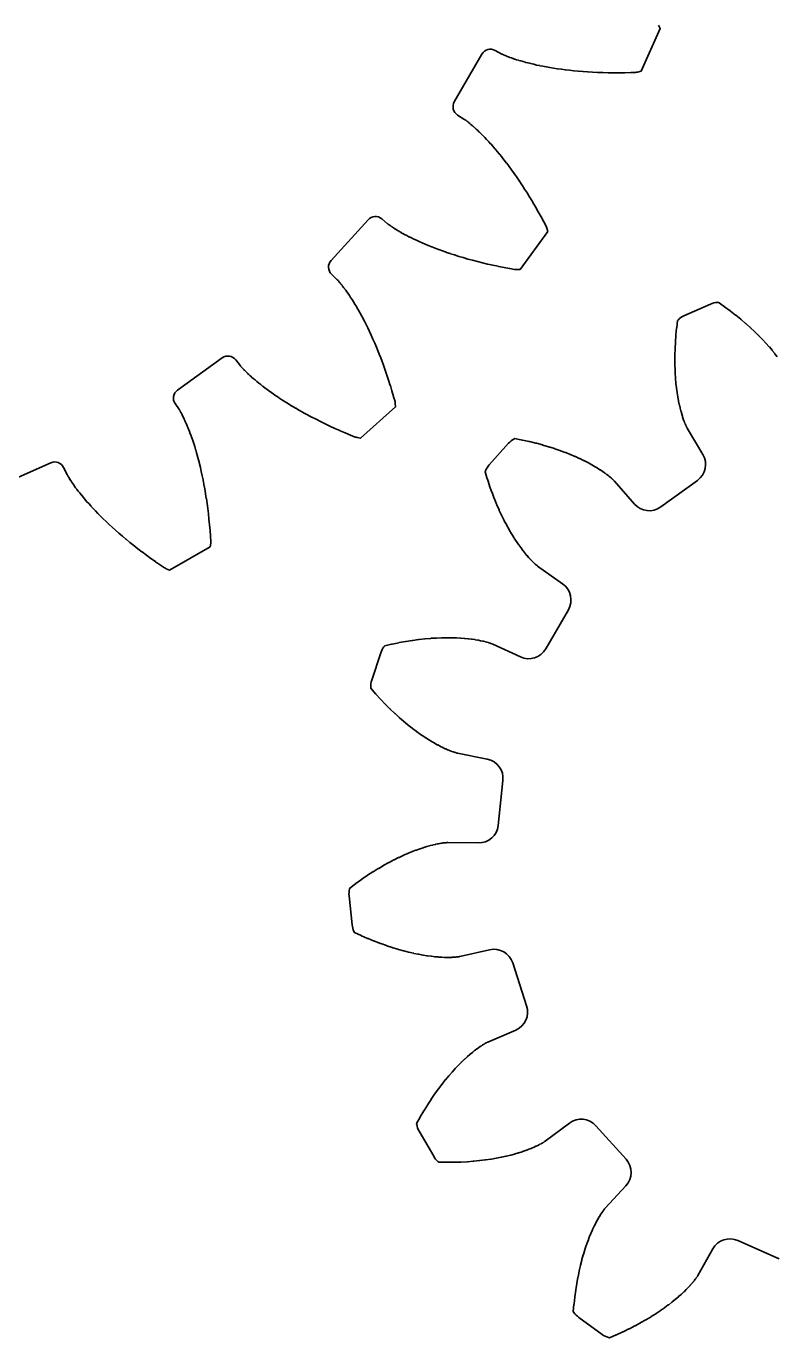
# Model space of a CAD drawing. Header units: millimetres. Extents: x 16327 to 16632, y 30408 to 30707.
# Drawn here: x 16479.3 to 16555.5, y 30417.7 to 30551 of the extents above; entities that cross this region are included whole.
import ezdxf

# ---------------------------------------------------------------- set-up
doc = ezdxf.new("R2010")
doc.units = ezdxf.units.MM
doc.header["$MEASUREMENT"] = 0
doc.layers.add('2D Drafting - General_Pen_No__6', color=5, linetype='Continuous', lineweight=35)

msp = doc.modelspace()

# ---------------------------------------------------------------- linework, layer by layer
at = {"layer": '2D Drafting - General_Pen_No__6', "linetype": 'Continuous', "flags": 128}
for points in [[(16476.66, 30504.37), (16481.78, 30506.63, -0.403081), (16483.08, 30506.15), (16483.43, 30505.45), (16483.44, 30505.43, 0.019917), (16483.48, 30505.35), (16483.49, 30505.34), (16483.51, 30505.3, 0.007077), (16483.52, 30505.27), (16483.55, 30505.22, 0.005728), (16483.56, 30505.2), (16483.61, 30505.13), (16483.66, 30505.04), (16483.72, 30504.94, 0.003767), (16483.73, 30504.93), (16483.79, 30504.83, 0.003974), (16483.8, 30504.82), (16483.88, 30504.7), (16483.97, 30504.57, 0.0026), (16483.97, 30504.56), (16484.07, 30504.43, 0.004106), (16484.08, 30504.42), (16484.18, 30504.27, 0.003272), (16484.18, 30504.26), (16484.3, 30504.1), (16484.42, 30503.94, 0.004023), (16484.43, 30503.93), (16484.56, 30503.76, 0.003342), (16484.57, 30503.75), (16484.71, 30503.56, 0.002565), (16484.72, 30503.56), (16484.87, 30503.37, 0.003008), (16484.88, 30503.36), (16485.05, 30503.15), (16485.22, 30502.94, 0.003846), (16485.23, 30502.93), (16485.42, 30502.71), (16485.63, 30502.48), (16485.84, 30502.25, 0.004441), (16485.85, 30502.23), (16486.07, 30501.99, 0.002664), (16486.07, 30501.99), (16486.31, 30501.73), (16486.56, 30501.48, 0.003737), (16486.57, 30501.47), (16486.83, 30501.21), (16487.1, 30500.94, 0.003035), (16487.11, 30500.93), (16487.39, 30500.66, 0.00322), (16487.4, 30500.65), (16487.7, 30500.37, 0.002635), (16487.7, 30500.36), (16488.01, 30500.08, 0.00361), (16488.02, 30500.07), (16488.35, 30499.78), (16488.69, 30499.48, 0.003555), (16488.7, 30499.47), (16489.05, 30499.17), (16489.41, 30498.86, 0.005105), (16489.43, 30498.85), (16489.81, 30498.54), (16490.2, 30498.23, 0.002839), (16490.21, 30498.22), (16490.62, 30497.9), (16491.04, 30497.58, 0.003435), (16491.05, 30497.57), (16491.49, 30497.25, 0.003106), (16491.5, 30497.24), (16491.94, 30496.91, 0.003132), (16491.95, 30496.91), (16492.42, 30496.58, 0.002995), (16492.43, 30496.57), (16492.91, 30496.24), (16493.33, 30495.96, 0.050844), (16493.51, 30495.86), (16493.84, 30495.72), (16497.98, 30498.09), (16498.03, 30498.46, 0.049143), (16498.03, 30498.65), (16498, 30499.15, 0.003964), (16498, 30499.17), (16497.96, 30499.75), (16497.91, 30500.32, 0.004392), (16497.91, 30500.34), (16497.85, 30500.89, 0.002584), (16497.85, 30500.9), (16497.79, 30501.43, 0.002801), (16497.79, 30501.44), (16497.73, 30501.97, 0.00264), (16497.73, 30501.98), (16497.66, 30502.49, 0.003048), (16497.66, 30502.5), (16497.59, 30503, 0.00297), (16497.58, 30503.01), (16497.51, 30503.48, 0.003621), (16497.51, 30503.5), (16497.42, 30503.97), (16497.34, 30504.43, 0.002631), (16497.34, 30504.44), (16497.26, 30504.88, 0.002786), (16497.25, 30504.89), (16497.17, 30505.31, 0.003819), (16497.16, 30505.32), (16497.07, 30505.74), (16496.98, 30506.14, 0.002975), (16496.98, 30506.15), (16496.89, 30506.53, 0.003542), (16496.88, 30506.55), (16496.79, 30506.92), (16496.69, 30507.28, 0.002683), (16496.69, 30507.29), (16496.59, 30507.64), (16496.5, 30507.96, 0.003486), (16496.49, 30507.97), (16496.4, 30508.28, 0.003389), (16496.4, 30508.3), (16496.3, 30508.59, 0.003203), (16496.3, 30508.6), (16496.2, 30508.89), (16496.11, 30509.16, 0.004654), (16496.1, 30509.18), (16496.01, 30509.44), (16495.92, 30509.68, 0.005088), (16495.92, 30509.7), (16495.83, 30509.92, 0.002683), (16495.82, 30509.93), (16495.74, 30510.16), (16495.65, 30510.36, 0.003023), (16495.65, 30510.37), (16495.57, 30510.56, 0.002661), (16495.56, 30510.57), (16495.48, 30510.75), (16495.41, 30510.91, 0.005479), (16495.41, 30510.93), (16495.34, 30511.08, 0.002654), (16495.33, 30511.08), (16495.26, 30511.23), (16495.2, 30511.35, 0.003224), (16495.2, 30511.36), (16495.14, 30511.47, 0.005331), (16495.13, 30511.49), (16495.08, 30511.59), (16495.04, 30511.67, 0.00429), (16495.03, 30511.69), (16494.99, 30511.76, 0.004033), (16494.98, 30511.77), (16494.94, 30511.83), (16494.91, 30511.89, 0.002825), (16494.91, 30511.9), (16494.89, 30511.93, 0.005905), (16494.88, 30511.95), (16494.87, 30511.97, -0.003644), (16494.86, 30511.98), (16494.85, 30512), (16494.41, 30512.65, -0.403076), (16494.66, 30514.01), (16499.2, 30517.29, -0.40299), (16500.57, 30517.09), (16501.04, 30516.49, 0.009332), (16501.07, 30516.46), (16501.1, 30516.42), (16501.13, 30516.39, 0.004755), (16501.14, 30516.38), (16501.18, 30516.33), (16501.23, 30516.28, 0.004927), (16501.24, 30516.27), (16501.29, 30516.21, 0.004845), (16501.3, 30516.2), (16501.37, 30516.13, 0.003153), (16501.37, 30516.12), (16501.45, 30516.04, 0.002607), (16501.46, 30516.04), (16501.55, 30515.94), (16501.65, 30515.84, 0.003705), (16501.66, 30515.83), (16501.77, 30515.73, 0.003922), (16501.78, 30515.72), (16501.89, 30515.61, 0.003384), (16501.9, 30515.6), (16502.04, 30515.48), (16502.18, 30515.35, 0.003485), (16502.19, 30515.34), (16502.35, 30515.2), (16502.53, 30515.05), (16502.71, 30514.9), (16502.9, 30514.74, 0.006049), (16502.92, 30514.73), (16503.12, 30514.57), (16503.34, 30514.4, 0.003041), (16503.35, 30514.39), (16503.57, 30514.22, 0.00279), (16503.58, 30514.21), (16503.82, 30514.03, 0.004572), (16503.83, 30514.02), (16504.09, 30513.84), (16504.36, 30513.65, 0.003442), (16504.37, 30513.64), (16504.65, 30513.44), (16504.94, 30513.25, 0.004559), (16504.96, 30513.24), (16505.27, 30513.03), (16505.59, 30512.83, 0.003251), (16505.6, 30512.82), (16505.93, 30512.61, 0.00295), (16505.94, 30512.61), (16506.29, 30512.4, 0.003162), (16506.3, 30512.39), (16506.66, 30512.18, 0.003023), (16506.67, 30512.17), (16507.05, 30511.95), (16507.44, 30511.73, 0.002749), (16507.45, 30511.72), (16507.86, 30511.51, 0.003309), (16507.87, 30511.5), (16508.28, 30511.28, 0.003508), (16508.3, 30511.27), (16508.74, 30511.05), (16509.18, 30510.82, 0.003625), (16509.2, 30510.81), (16509.66, 30510.59, 0.003094), (16509.67, 30510.58), (16510.15, 30510.36), (16510.64, 30510.13, 0.003459), (16510.66, 30510.12), (16511.16, 30509.9, 0.002847), (16511.17, 30509.89), (16511.7, 30509.67, 0.002599), (16511.7, 30509.67), (16512.24, 30509.44, 0.003648), (16512.25, 30509.44), (16512.72, 30509.25, 0.048994), (16512.9, 30509.2), (16513.26, 30509.13), (16516.82, 30512.31), (16516.79, 30512.67, 0.048946), (16516.76, 30512.86), (16516.62, 30513.35, 0.004312), (16516.62, 30513.36), (16516.45, 30513.93), (16516.29, 30514.47, 0.003636), (16516.28, 30514.48), (16516.11, 30515.02), (16515.94, 30515.54, 0.002904), (16515.94, 30515.55), (16515.77, 30516.04, 0.003507), (16515.77, 30516.06), (16515.59, 30516.54, 0.003167), (16515.59, 30516.55), (16515.42, 30517.02, 0.002626), (16515.41, 30517.03), (16515.24, 30517.48, 0.002777), (16515.23, 30517.49), (16515.06, 30517.93, 0.002803), (16515.05, 30517.95), (16514.88, 30518.37, 0.002829), (16514.88, 30518.38), (16514.7, 30518.79, 0.00358), (16514.7, 30518.8), (16514.52, 30519.21), (16514.35, 30519.59, 0.003304), (16514.34, 30519.6), (16514.17, 30519.97, 0.0025), (16514.17, 30519.98), (16514, 30520.34, 0.002952), (16513.99, 30520.35), (16513.82, 30520.69, 0.002517), (16513.82, 30520.69), (16513.65, 30521.02, 0.004112), (16513.65, 30521.03), (16513.48, 30521.34, 0.002576), (16513.48, 30521.35), (16513.32, 30521.65, 0.002581), (16513.31, 30521.66), (16513.16, 30521.94, 0.003341), (16513.15, 30521.96), (16512.99, 30522.24), (16512.84, 30522.49, 0.004434), (16512.83, 30522.51), (16512.68, 30522.76), (16512.54, 30522.99, 0.002515), (16512.53, 30523), (16512.4, 30523.21, 0.003987), (16512.39, 30523.23), (16512.25, 30523.44), (16512.12, 30523.63, 0.003129), (16512.12, 30523.64), (16511.99, 30523.82, 0.002622), (16511.99, 30523.83), (16511.87, 30524, 0.006215), (16511.86, 30524.02), (16511.75, 30524.17), (16511.64, 30524.31, 0.004247), (16511.63, 30524.33), (16511.53, 30524.46), (16511.44, 30524.58, 0.004956), (16511.43, 30524.6), (16511.35, 30524.7, 0.004553), (16511.34, 30524.71), (16511.26, 30524.8, 0.00473), (16511.25, 30524.82), (16511.19, 30524.89, -0.006696), (16511.17, 30524.91), (16511.13, 30524.97, 0.011743), (16511.1, 30525), (16511.06, 30525.05, 0.004437), (16511.04, 30525.06), (16511, 30525.11, -0.004748), (16510.99, 30525.12), (16510.96, 30525.16, 0.004416), (16510.94, 30525.17), (16510.91, 30525.21), (16510.89, 30525.24), (16510.87, 30525.25, -0.004088), (16510.86, 30525.26), (16510.31, 30525.8, -0.402716), (16510.26, 30527.19), (16514.02, 30531.34, -0.402868), (16515.41, 30531.43), (16516.01, 30530.93), (16516.02, 30530.92, 0.004071), (16516.04, 30530.91), (16516.06, 30530.89), (16516.09, 30530.86, -0.006943), (16516.11, 30530.85), (16516.15, 30530.82, 0.004672), (16516.17, 30530.81), (16516.22, 30530.77), (16516.28, 30530.72, 0.009843), (16516.32, 30530.7), (16516.39, 30530.65), (16516.48, 30530.59, 0.003505), (16516.49, 30530.58), (16516.6, 30530.51), (16516.72, 30530.44, 0.005603), (16516.73, 30530.42), (16516.87, 30530.34), (16517.02, 30530.25), (16517.17, 30530.16, 0.004251), (16517.18, 30530.15), (16517.34, 30530.06, 0.002853), (16517.35, 30530.05), (16517.53, 30529.95, 0.00286), (16517.54, 30529.95), (16517.74, 30529.84), (16517.96, 30529.73), (16518.17, 30529.61, 0.005668), (16518.19, 30529.6), (16518.43, 30529.49), (16518.67, 30529.37, 0.002904), (16518.68, 30529.36), (16518.95, 30529.24), (16519.22, 30529.11, 0.002919), (16519.23, 30529.11), (16519.51, 30528.98, 0.005034), (16519.53, 30528.97), (16520.14, 30528.71, 0.004632), (16520.16, 30528.71), (16520.48, 30528.58, 0.003117), (16520.5, 30528.57), (16520.84, 30528.44), (16521.19, 30528.3, 0.005356), (16521.21, 30528.3), (16521.59, 30528.16), (16521.97, 30528.03, 0.003153), (16521.98, 30528.02), (16522.38, 30527.89, 0.004147), (16522.39, 30527.88), (16522.81, 30527.75), (16523.24, 30527.61, 0.003258), (16523.25, 30527.61), (16523.69, 30527.48, 0.003194), (16523.7, 30527.48), (16524.17, 30527.34), (16524.64, 30527.21, 0.003214), (16524.65, 30527.21), (16525.13, 30527.09, 0.00272), (16525.15, 30527.08), (16525.64, 30526.96, 0.002622), (16525.65, 30526.96), (16526.17, 30526.83, 0.003563), (16526.18, 30526.83), (16526.72, 30526.71), (16527.26, 30526.6, 0.003844), (16527.27, 30526.59), (16527.84, 30526.48), (16528.41, 30526.37, 0.002854), (16528.42, 30526.37), (16528.91, 30526.28, 0.050846), (16529.11, 30526.27), (16529.48, 30526.28), (16532.29, 30530.13), (16532.19, 30530.48, 0.051704), (16532.11, 30530.67), (16531.88, 30531.11), (16531.6, 30531.63, 0.003097), (16531.6, 30531.64), (16531.32, 30532.13, 0.00309), (16531.32, 30532.14), (16531.04, 30532.63, 0.002518), (16531.04, 30532.64), (16530.76, 30533.1, 0.00283), (16530.76, 30533.11), (16530.49, 30533.56, 0.003336), (16530.48, 30533.58), (16530.21, 30534.01, 0.003455), (16530.21, 30534.02), (16529.93, 30534.45), (16529.67, 30534.86, 0.003909), (16529.66, 30534.87), (16529.4, 30535.27, 0.002532), (16529.4, 30535.27), (16529.14, 30535.66, 0.003313), (16529.13, 30535.67), (16528.87, 30536.03, 0.003094), (16528.87, 30536.04), (16528.61, 30536.4), (16528.36, 30536.74, 0.002704), (16528.35, 30536.75), (16528.11, 30537.07, 0.003787), (16528.1, 30537.08), (16527.86, 30537.4), (16527.62, 30537.7, 0.002667), (16527.61, 30537.71), (16527.38, 30537.99, 0.003038), (16527.38, 30538), (16527.15, 30538.27, 0.00265), (16527.14, 30538.28), (16526.93, 30538.54, 0.003803), (16526.92, 30538.55), (16526.7, 30538.8), (16526.49, 30539.04, 0.002569), (16526.48, 30539.04), (16526.29, 30539.26, 0.005522), (16526.27, 30539.28), (16526.07, 30539.49), (16525.89, 30539.69, 0.003366), (16525.88, 30539.7), (16525.7, 30539.88, 0.003689), (16525.69, 30539.89), (16525.51, 30540.07), (16525.35, 30540.23, 0.00483), (16525.33, 30540.24), (16525.17, 30540.39), (16525.02, 30540.53, 0.003449), (16525.01, 30540.54), (16524.87, 30540.67, 0.004546), (16524.86, 30540.68), (16524.73, 30540.8, 0.003457), (16524.72, 30540.81), (16524.59, 30540.92), (16524.48, 30541.02, 0.003553), (16524.47, 30541.03), (16524.36, 30541.11, 0.002865), (16524.35, 30541.12), (16524.26, 30541.19, 0.003833), (16524.25, 30541.2), (16524.16, 30541.28), (16524.08, 30541.34, 0.004919), (16524.07, 30541.35), (16523.95, 30541.44, 0.009239), (16523.92, 30541.46), (16523.88, 30541.49), (16523.83, 30541.52), (16523.81, 30541.53, 0.00636), (16523.79, 30541.55, 0.006391), (16523.77, 30541.56), (16523.12, 30541.97, -0.402877), (16522.79, 30543.32), (16525.6, 30548.16, -0.402907), (16526.94, 30548.54), (16527.63, 30548.17), (16527.64, 30548.17, 0.004563), (16527.66, 30548.16), (16527.67, 30548.15, 0.00935), (16527.7, 30548.14), (16527.73, 30548.12, -0.003663), (16527.74, 30548.12), (16527.78, 30548.1, 0.009951), (16527.82, 30548.08), (16527.87, 30548.06, -0.002505), (16527.87, 30548.06), (16527.95, 30548.03, 0.003986), (16527.96, 30548.02), (16528.05, 30547.98, 0.00442), (16528.07, 30547.98), (16528.17, 30547.93), (16528.29, 30547.89, 0.004603), (16528.3, 30547.88), (16528.44, 30547.83), (16528.58, 30547.78, 0.003958), (16528.59, 30547.78), (16528.75, 30547.72, 0.002781), (16528.76, 30547.72), (16528.92, 30547.66, 0.004763), (16528.94, 30547.66), (16529.12, 30547.6), (16529.32, 30547.54, 0.003838), (16529.33, 30547.53), (16529.55, 30547.47), (16529.77, 30547.4, 0.004305), (16529.79, 30547.4), (16530.02, 30547.34, 0.00285), (16530.03, 30547.33), (16530.28, 30547.27, 0.003121), (16530.29, 30547.27), (16530.56, 30547.2), (16530.84, 30547.13, 0.00547), (16530.86, 30547.13), (16531.15, 30547.06), (16531.46, 30547, 0.004156), (16531.48, 30546.99), (16531.79, 30546.93, 0.002875), (16531.8, 30546.93), (16532.14, 30546.87, 0.002901), (16532.15, 30546.86), (16532.5, 30546.8), (16532.86, 30546.74, 0.004156), (16532.88, 30546.74), (16533.25, 30546.68, 0.002618), (16533.26, 30546.68), (16533.65, 30546.63, 0.003243), (16533.67, 30546.63), (16534.07, 30546.57, 0.002503), (16534.08, 30546.57), (16534.49, 30546.52, 0.003188), (16534.51, 30546.52), (16534.94, 30546.48, 0.002802), (16534.95, 30546.48), (16535.39, 30546.44, 0.002819), (16535.4, 30546.43), (16535.86, 30546.4, 0.002772), (16535.87, 30546.4), (16536.34, 30546.36, 0.003267), (16536.36, 30546.36), (16536.84, 30546.33, 0.002737), (16536.85, 30546.33), (16537.35, 30546.31, 0.003124), (16537.36, 30546.31), (16537.88, 30546.29, 0.002956), (16537.89, 30546.29), (16538.42, 30546.28, 0.0027), (16538.43, 30546.28), (16538.97, 30546.28, 0.003066), (16538.98, 30546.28), (16539.55, 30546.28), (16540.11, 30546.28, 0.003549), (16540.13, 30546.28), (16540.72, 30546.3), (16541.22, 30546.31, 0.049922), (16541.41, 30546.34), (16541.77, 30546.43), (16543.72, 30550.78), (16543.55, 30551.1, 0.048938)], [(16555.61, 30517.41), (16555.38, 30517.7, 0.006329), (16555.35, 30517.74), (16555.11, 30518.05, 0.005258), (16555.08, 30518.08), (16554.81, 30518.4, 0.00657), (16554.77, 30518.44), (16554.48, 30518.77, 0.00469), (16554.45, 30518.8), (16554.13, 30519.14, 0.006903), (16554.09, 30519.18), (16553.75, 30519.54, 0.005137), (16553.72, 30519.57), (16553.34, 30519.94, 0.006282), (16553.31, 30519.97), (16552.9, 30520.35, 0.005371), (16552.87, 30520.38), (16552.44, 30520.76, 0.006694), (16552.4, 30520.8), (16551.94, 30521.19, 0.005213), (16551.9, 30521.22), (16551.41, 30521.62, 0.005395), (16551.38, 30521.64), (16550.85, 30522.05, 0.006639), (16550.81, 30522.08), (16550.26, 30522.49, 0.005154), (16550.23, 30522.51), (16549.62, 30522.94), (16549.51, 30522.93, 0.088113), (16548.83, 30522.76), (16546.13, 30521.56, 0.088091), (16545.56, 30521.17), (16545.48, 30521.09), (16545.39, 30520.36, 0.005954), (16545.38, 30520.31), (16545.31, 30519.63, 0.00578), (16545.31, 30519.58), (16545.26, 30518.92, 0.00584), (16545.26, 30518.88), (16545.23, 30518.24, 0.005254), (16545.22, 30518.2), (16545.21, 30517.6, 0.006932), (16545.2, 30517.54), (16545.2, 30516.96, 0.005267), (16545.2, 30516.92), (16545.21, 30516.37, 0.005434), (16545.22, 30516.32), (16545.24, 30515.79, 0.005591), (16545.24, 30515.75), (16545.27, 30515.26, 0.007111), (16545.27, 30515.2), (16545.32, 30514.73, 0.005243), (16545.32, 30514.69), (16545.37, 30514.24, 0.00513), (16545.38, 30514.2), (16545.43, 30513.79, 0.00695), (16545.44, 30513.74), (16545.5, 30513.35, 0.005224), (16545.51, 30513.31), (16545.57, 30512.95, 0.00617), (16545.58, 30512.9), (16545.65, 30512.57, 0.005781), (16545.66, 30512.53), (16545.73, 30512.22, 0.003696), (16545.74, 30512.19), (16545.81, 30511.92, 0.008494), (16545.83, 30511.85), (16545.9, 30511.61, 0.004488), (16545.91, 30511.58), (16545.97, 30511.36, 0.007859), (16545.99, 30511.3), (16546.06, 30511.1, 0.002614), (16546.06, 30511.08), (16546.12, 30510.91, 0.008033), (16546.15, 30510.85), (16546.2, 30510.72, 0.006301), (16546.21, 30510.68), (16546.26, 30510.56, 0.003447), (16546.28, 30510.53), (16546.31, 30510.44, 0.006873), (16546.34, 30510.39), (16546.36, 30510.34, 0.006243), (16546.39, 30510.29), (16546.4, 30510.26, 0.006837), (16546.43, 30510.21, 0.007611), (16546.46, 30510.15), (16548.05, 30507.48, -0.387458), (16547.5, 30504.84), (16543.78, 30502.14, -0.387446), (16541.1, 30502.44), (16539.07, 30504.75, 0.006686), (16539.03, 30504.8), (16539.01, 30504.82, 0.007081), (16538.97, 30504.86), (16538.94, 30504.89, 0.005566), (16538.91, 30504.92), (16538.85, 30504.97, 0.003569), (16538.83, 30504.99), (16538.76, 30505.05, 0.007356), (16538.72, 30505.09), (16538.62, 30505.17, 0.00452), (16538.59, 30505.19), (16538.49, 30505.28, 0.008764), (16538.43, 30505.33), (16538.29, 30505.44, 0.002161), (16538.27, 30505.45), (16538.11, 30505.57, 0.008517), (16538.05, 30505.61), (16537.87, 30505.74, 0.004177), (16537.84, 30505.76), (16537.63, 30505.9, 0.006431), (16537.58, 30505.93), (16537.34, 30506.08, 0.005897), (16537.3, 30506.11), (16537.04, 30506.26, 0.006278), (16537, 30506.29), (16536.7, 30506.46, 0.004778), (16536.67, 30506.48), (16536.35, 30506.65, 0.006859), (16536.3, 30506.68), (16535.95, 30506.85, 0.004947), (16535.92, 30506.87), (16535.54, 30507.05, 0.006173), (16535.49, 30507.07), (16535.09, 30507.26, 0.005832), (16535.05, 30507.28), (16534.61, 30507.46, 0.006013), (16534.57, 30507.48), (16534.11, 30507.66, 0.005766), (16534.06, 30507.68), (16533.57, 30507.86, 0.005657), (16533.53, 30507.88), (16533.01, 30508.06, 0.006108), (16532.96, 30508.07), (16532.41, 30508.25, 0.005737), (16532.36, 30508.26), (16531.78, 30508.43, 0.005126), (16531.74, 30508.45), (16531.13, 30508.61, 0.006378), (16531.08, 30508.62), (16530.44, 30508.78, 0.006479), (16530.39, 30508.79), (16529.72, 30508.94, 0.00462), (16529.68, 30508.94), (16528.95, 30509.09), (16528.85, 30509.04, 0.087674), (16528.31, 30508.61), (16526.33, 30506.41, 0.087987), (16525.96, 30505.82), (16525.92, 30505.72), (16526.13, 30505.01, 0.005973), (16526.15, 30504.97), (16526.37, 30504.31, 0.005075), (16526.38, 30504.27), (16526.6, 30503.65, 0.006566), (16526.62, 30503.6), (16526.85, 30503.01, 0.005212), (16526.86, 30502.97), (16527.09, 30502.41, 0.005977), (16527.11, 30502.37), (16527.34, 30501.84, 0.006177), (16527.36, 30501.79), (16527.6, 30501.29, 0.005926), (16527.62, 30501.25), (16527.85, 30500.78, 0.005111), (16527.87, 30500.74), (16528.11, 30500.3, 0.00615), (16528.13, 30500.26), (16528.36, 30499.84, 0.005886), (16528.38, 30499.8), (16528.61, 30499.42, 0.004989), (16528.63, 30499.38), (16528.85, 30499.03, 0.006633), (16528.87, 30498.98), (16529.09, 30498.66, 0.006382), (16529.11, 30498.62), (16529.32, 30498.32, 0.005324), (16529.34, 30498.28), (16529.54, 30498.01, 0.005733), (16529.57, 30497.97), (16529.76, 30497.72, 0.005383), (16529.78, 30497.69), (16529.96, 30497.47, 0.006965), (16529.99, 30497.42), (16530.16, 30497.22, 0.004006), (16530.18, 30497.2), (16530.33, 30497.02, 0.006549), (16530.37, 30496.98), (16530.5, 30496.84, 0.007903), (16530.54, 30496.8), (16530.66, 30496.67, 0.002751), (16530.68, 30496.65), (16530.79, 30496.54, 0.007105), (16530.83, 30496.5), (16530.91, 30496.42, 0.007049), (16530.95, 30496.39), (16531.02, 30496.33, 0.005704), (16531.05, 30496.3), (16531.13, 30496.23), (16531.15, 30496.21, 0.013313), (16531.24, 30496.14), (16531.26, 30496.12), (16533.8, 30494.33, -0.387421), (16534.38, 30491.69), (16532.08, 30487.71, -0.387507), (16529.51, 30486.9), (16526.7, 30488.19, 0.004557), (16526.67, 30488.2), (16526.66, 30488.21), (16526.64, 30488.22, 0.011308), (16526.56, 30488.25), (16526.53, 30488.26, 0.003695), (16526.51, 30488.27), (16526.43, 30488.29, 0.004147), (16526.4, 30488.3), (16526.3, 30488.33, 0.007482), (16526.25, 30488.35), (16526.13, 30488.39, 0.004239), (16526.1, 30488.39), (16525.95, 30488.43, 0.005991), (16525.9, 30488.45), (16525.74, 30488.49, 0.006898), (16525.68, 30488.5), (16525.48, 30488.54, 0.003665), (16525.45, 30488.55), (16525.23, 30488.6, 0.00778), (16525.17, 30488.61), (16524.92, 30488.65, 0.005205), (16524.88, 30488.66), (16524.59, 30488.7, 0.005856), (16524.55, 30488.7), (16524.24, 30488.74, 0.006383), (16524.19, 30488.75), (16523.86, 30488.78, 0.005932), (16523.81, 30488.78), (16523.44, 30488.81, 0.004352), (16523.41, 30488.81), (16523.02, 30488.84, 0.006943), (16522.96, 30488.84), (16522.55, 30488.85, 0.005593), (16522.5, 30488.85), (16522.06, 30488.85, 0.00587), (16522.01, 30488.85), (16521.54, 30488.85, 0.006254), (16521.49, 30488.84), (16520.99, 30488.82, 0.005436), (16520.95, 30488.82), (16520.42, 30488.79, 0.005841), (16520.38, 30488.78), (16519.82, 30488.74, 0.005288), (16519.78, 30488.73), (16519.21, 30488.67, 0.006327), (16519.16, 30488.66), (16518.56, 30488.58, 0.005385), (16518.51, 30488.58), (16517.89, 30488.48, 0.006214), (16517.84, 30488.47), (16517.19, 30488.35, 0.005861), (16517.14, 30488.34), (16516.47, 30488.21, 0.005964), (16516.42, 30488.2), (16515.71, 30488.03), (16515.64, 30487.94, 0.08762), (16515.31, 30487.33), (16514.4, 30484.52, 0.087544), (16514.3, 30483.83), (16514.3, 30483.72), (16514.79, 30483.16, 0.006269), (16514.82, 30483.12), (16515.28, 30482.62, 0.005572), (16515.31, 30482.58), (16515.77, 30482.11, 0.006182), (16515.8, 30482.07), (16516.25, 30481.63, 0.00556), (16516.28, 30481.59), (16516.72, 30481.18, 0.005685), (16516.76, 30481.14), (16517.19, 30480.75, 0.005877), (16517.22, 30480.72), (16517.64, 30480.36, 0.005975), (16517.67, 30480.33), (16518.08, 30479.99, 0.005577), (16518.11, 30479.97), (16518.51, 30479.66, 0.00614), (16518.54, 30479.63), (16518.92, 30479.34, 0.005909), (16518.96, 30479.32), (16519.32, 30479.06, 0.005244), (16519.36, 30479.03), (16519.7, 30478.8, 0.00608), (16519.74, 30478.77), (16520.07, 30478.56, 0.00502), (16520.11, 30478.53), (16520.42, 30478.34, 0.006662), (16520.46, 30478.31), (16520.75, 30478.15, 0.006389), (16520.79, 30478.12), (16521.06, 30477.97, 0.005293), (16521.1, 30477.95), (16521.35, 30477.82, 0.006447), (16521.4, 30477.8), (16521.63, 30477.68, 0.003777), (16521.66, 30477.67), (16521.86, 30477.57, 0.009), (16521.93, 30477.54), (16522.11, 30477.47, 0.003259), (16522.14, 30477.46), (16522.31, 30477.38, 0.005542), (16522.35, 30477.37), (16522.48, 30477.32, 0.009428), (16522.55, 30477.29), (16522.68, 30477.25), (16522.77, 30477.22, 0.008904), (16522.84, 30477.19), (16522.89, 30477.18, 0.005228), (16522.93, 30477.17), (16522.98, 30477.15, 0.003714), (16523.01, 30477.14), (16523.06, 30477.13, 0.00628), (16523.12, 30477.12), (16526.14, 30476.52, -0.387445), (16527.73, 30474.35), (16527.25, 30469.78, -0.387505), (16525.24, 30467.99), (16522.13, 30468.03, 0.006133), (16522.08, 30468.02), (16522.05, 30468.02, 0.001736), (16522.03, 30468.02), (16521.98, 30468.02, 0.007578), (16521.92, 30468.01), (16521.85, 30468.01, 0.003031), (16521.83, 30468), (16521.72, 30467.99, 0.006592), (16521.67, 30467.99), (16521.56, 30467.97, 0.006542), (16521.51, 30467.97), (16521.36, 30467.94, 0.005457), (16521.32, 30467.93), (16521.15, 30467.9, 0.006712), (16521.09, 30467.89), (16520.9, 30467.85, 0.00555), (16520.85, 30467.84), (16520.62, 30467.79, 0.004222), (16520.59, 30467.78), (16520.34, 30467.72, 0.007664), (16520.28, 30467.7), (16520.01, 30467.63, 0.00451), (16519.98, 30467.62), (16519.68, 30467.53, 0.006948), (16519.63, 30467.51), (16519.31, 30467.4, 0.004929), (16519.27, 30467.39), (16518.93, 30467.27, 0.006844), (16518.88, 30467.25), (16518.51, 30467.11, 0.005422), (16518.47, 30467.1), (16518.09, 30466.94, 0.005396), (16518.05, 30466.92), (16517.64, 30466.74, 0.005848), (16517.59, 30466.72), (16517.17, 30466.52, 0.005987), (16517.12, 30466.5), (16516.68, 30466.28, 0.005639), (16516.64, 30466.26), (16516.17, 30466.02, 0.005821), (16516.13, 30465.99), (16515.64, 30465.73, 0.005808), (16515.6, 30465.7), (16515.11, 30465.41, 0.006126), (16515.06, 30465.39), (16514.55, 30465.07, 0.005472), (16514.51, 30465.05), (16513.98, 30464.7, 0.006502), (16513.94, 30464.67), (16513.39, 30464.3, 0.005164), (16513.36, 30464.28), (16512.79, 30463.87, 0.005264), (16512.76, 30463.85), (16512.17, 30463.41), (16512.14, 30463.3, 0.087283), (16512.09, 30462.6), (16512.4, 30459.66, 0.088278), (16512.59, 30458.99), (16512.64, 30458.89), (16513.31, 30458.58, 0.005826), (16513.35, 30458.56), (16513.98, 30458.29, 0.005799), (16514.03, 30458.27), (16514.64, 30458.02, 0.005921), (16514.68, 30458), (16515.27, 30457.78, 0.005825), (16515.32, 30457.76), (16515.89, 30457.56, 0.005875), (16515.93, 30457.54), (16516.48, 30457.36, 0.006033), (16516.53, 30457.34), (16517.05, 30457.18, 0.005659), (16517.1, 30457.17), (16517.61, 30457.03, 0.004679), (16517.65, 30457.02), (16518.13, 30456.89, 0.007023), (16518.18, 30456.88), (16518.64, 30456.78, 0.005877), (16518.68, 30456.77), (16519.12, 30456.68, 0.006023), (16519.17, 30456.67), (16519.58, 30456.59, 0.004225), (16519.61, 30456.59), (16520, 30456.53, 0.007334), (16520.06, 30456.52), (16520.42, 30456.47, 0.005539), (16520.46, 30456.47), (16520.8, 30456.43, 0.005248), (16520.84, 30456.42), (16521.14, 30456.4, 0.00774), (16521.21, 30456.39), (16521.49, 30456.38, 0.002926), (16521.52, 30456.38), (16521.78, 30456.36, 0.007281), (16521.84, 30456.36), (16522.06, 30456.36, 0.006617), (16522.11, 30456.36), (16522.32, 30456.36, 0.00349), (16522.35, 30456.36), (16522.52, 30456.36, 0.007577), (16522.58, 30456.37), (16522.72, 30456.37, 0.006563), (16522.78, 30456.38), (16522.89, 30456.39, 0.005943), (16522.94, 30456.39), (16523.05, 30456.4, 0.001398), (16523.06, 30456.4), (16523.14, 30456.41, 0.00738), (16523.2, 30456.42), (16523.26, 30456.43), (16523.32, 30456.44), (16523.35, 30456.45), (16526.38, 30457.13, -0.387521), (16528.72, 30455.8), (16530.14, 30451.43, -0.387503), (16529.03, 30448.97), (16526.18, 30447.74), (16526.14, 30447.73), (16526.09, 30447.7), (16526.05, 30447.68, 0.011245), (16525.97, 30447.64), (16525.93, 30447.61, 0.003151), (16525.9, 30447.6), (16525.82, 30447.55, 0.007773), (16525.77, 30447.52), (16525.67, 30447.46, 0.006053), (16525.63, 30447.43), (16525.51, 30447.35, 0.005828), (16525.47, 30447.33), (16525.32, 30447.23, 0.005383), (16525.29, 30447.2), (16525.11, 30447.08, 0.003317), (16525.09, 30447.06), (16524.91, 30446.93, 0.008281), (16524.85, 30446.89), (16524.66, 30446.73, 0.005324), (16524.63, 30446.7), (16524.4, 30446.52, 0.00596), (16524.37, 30446.49), (16524.14, 30446.29, 0.006254), (16524.1, 30446.26), (16523.85, 30446.03, 0.00544), (16523.82, 30446), (16523.55, 30445.74, 0.004749), (16523.52, 30445.72), (16523.25, 30445.44, 0.007709), (16523.2, 30445.4), (16522.92, 30445.1, 0.004254), (16522.89, 30445.07), (16522.59, 30444.74, 0.006466), (16522.56, 30444.7), (16522.25, 30444.35, 0.00569), (16522.22, 30444.32), (16521.9, 30443.93, 0.005877), (16521.87, 30443.9), (16521.54, 30443.48, 0.006154), (16521.51, 30443.44), (16521.18, 30443, 0.005474), (16521.16, 30442.97), (16520.82, 30442.5, 0.005647), (16520.79, 30442.46), (16520.45, 30441.96, 0.006408), (16520.42, 30441.92), (16520.08, 30441.39, 0.005498), (16520.05, 30441.35), (16519.71, 30440.79, 0.00545), (16519.68, 30440.75), (16519.33, 30440.16, 0.005776), (16519.31, 30440.12), (16518.95, 30439.47), (16518.97, 30439.36, 0.087555), (16519.21, 30438.71), (16520.69, 30436.14, 0.086833), (16521.13, 30435.61), (16521.22, 30435.54), (16521.96, 30435.53, 0.006597), (16522.01, 30435.53), (16522.69, 30435.53, 0.004866), (16522.73, 30435.53), (16523.4, 30435.55, 0.006632), (16523.45, 30435.56), (16524.08, 30435.59, 0.004748), (16524.12, 30435.59), (16524.72, 30435.64, 0.006676), (16524.78, 30435.64), (16525.35, 30435.7, 0.005244), (16525.39, 30435.71), (16525.94, 30435.77, 0.006642), (16525.99, 30435.78), (16526.51, 30435.86, 0.005548), (16526.56, 30435.86), (16527.05, 30435.95, 0.005226), (16527.09, 30435.96), (16527.56, 30436.05, 0.006524), (16527.61, 30436.06), (16528.04, 30436.15, 0.005385), (16528.08, 30436.16), (16528.49, 30436.26, 0.004959), (16528.53, 30436.27), (16528.91, 30436.37, 0.007513), (16528.96, 30436.39), (16529.31, 30436.49, 0.004993), (16529.35, 30436.5), (16529.67, 30436.61, 0.006048), (16529.72, 30436.62), (16530.01, 30436.72, 0.00477), (16530.05, 30436.74), (16530.31, 30436.83, 0.007941), (16530.37, 30436.86), (16530.61, 30436.95, 0.003732), (16530.64, 30436.96), (16530.85, 30437.05, 0.007661), (16530.9, 30437.08), (16531.09, 30437.16, 0.002896), (16531.11, 30437.17), (16531.27, 30437.25, 0.008673), (16531.33, 30437.28), (16531.46, 30437.34, 0.004503), (16531.49, 30437.36), (16531.6, 30437.42, 0.006923), (16531.65, 30437.45), (16531.73, 30437.49, 0.004728), (16531.77, 30437.51), (16531.82, 30437.54, 0.008984), (16531.88, 30437.58), (16531.91, 30437.6, -0.003247), (16531.93, 30437.62), (16531.97, 30437.64, 0.008351), (16532.03, 30437.68), (16534.49, 30439.52, -0.387523), (16537.17, 30439.25), (16540.24, 30435.84, -0.387584), (16540.23, 30433.14), (16538.12, 30430.86), (16538.1, 30430.84, 0.013184), (16538.03, 30430.75), (16538.02, 30430.73, 0.004265), (16538, 30430.71), (16537.95, 30430.64, 0.00447), (16537.93, 30430.61), (16537.87, 30430.54, 0.006734), (16537.84, 30430.49), (16537.78, 30430.41, 0.008769), (16537.74, 30430.35), (16537.66, 30430.22, 0.002748), (16537.65, 30430.2), (16537.55, 30430.04, 0.005876), (16537.52, 30430), (16537.42, 30429.83, 0.007023), (16537.4, 30429.78), (16537.29, 30429.59, 0.005414), (16537.27, 30429.55), (16537.14, 30429.31, 0.004782), (16537.13, 30429.28), (16537, 30429.03, 0.006665), (16536.98, 30428.98), (16536.85, 30428.7, 0.006116), (16536.83, 30428.66), (16536.69, 30428.35, 0.00461), (16536.68, 30428.31), (16536.54, 30427.98, 0.007376), (16536.51, 30427.92), (16536.38, 30427.56, 0.004479), (16536.36, 30427.52), (16536.22, 30427.13, 0.006902), (16536.2, 30427.08), (16536.06, 30426.66, 0.005323), (16536.05, 30426.62), (16535.91, 30426.16, 0.005524), (16535.9, 30426.12), (16535.76, 30425.64, 0.006215), (16535.75, 30425.59), (16535.62, 30425.09, 0.006278), (16535.61, 30425.04), (16535.49, 30424.5, 0.004898), (16535.48, 30424.46), (16535.36, 30423.89, 0.006337), (16535.35, 30423.84), (16535.24, 30423.25, 0.00558), (16535.23, 30423.2), (16535.13, 30422.57, 0.006037), (16535.13, 30422.53), (16535.04, 30421.87, 0.005656), (16535.03, 30421.83), (16534.96, 30421.14, 0.005663), (16534.95, 30421.1), (16534.88, 30420.36), (16534.95, 30420.27, 0.087685), (16535.43, 30419.77), (16537.82, 30418.03, 0.088435), (16538.45, 30417.73), (16538.56, 30417.7), (16539.23, 30417.99, 0.005943), (16539.28, 30418), (16539.9, 30418.29, 0.006055), (16539.95, 30418.31), (16540.54, 30418.59, 0.005967), (16540.58, 30418.62), (16541.15, 30418.9, 0.005606), (16541.18, 30418.92), (16541.72, 30419.21, 0.005255), (16541.76, 30419.24), (16542.26, 30419.52, 0.006814), (16542.31, 30419.55), (16542.78, 30419.83, 0.00484), (16542.81, 30419.85), (16543.26, 30420.14, 0.006709), (16543.3, 30420.17), (16543.72, 30420.44, 0.005187), (16543.75, 30420.47), (16544.14, 30420.74, 0.005456), (16544.18, 30420.76), (16544.53, 30421.03, 0.006806), (16544.58, 30421.06), (16544.91, 30421.31, 0.005208), (16544.94, 30421.34), (16545.24, 30421.59, 0.006561), (16545.28, 30421.62), (16545.56, 30421.85, 0.005201), (16545.59, 30421.88), (16545.84, 30422.11, 0.006063), (16545.88, 30422.14), (16546.11, 30422.35, 0.005267), (16546.14, 30422.38), (16546.34, 30422.59, 0.004801), (16546.37, 30422.61), (16546.55, 30422.79, 0.008416), (16546.59, 30422.84), (16546.75, 30423, 0.004264), (16546.77, 30423.03), (16546.91, 30423.18, 0.006532), (16546.94, 30423.22), (16547.06, 30423.36, 0.004272), (16547.08, 30423.39), (16547.17, 30423.5, 0.00778), (16547.21, 30423.55), (16547.28, 30423.64, 0.006114), (16547.31, 30423.68), (16547.37, 30423.76, 0.003998), (16547.38, 30423.78), (16547.42, 30423.84, 0.008726), (16547.46, 30423.89), (16547.49, 30423.94), (16547.52, 30423.99), (16547.53, 30424, 0.005738), (16547.55, 30424.04), (16549.06, 30426.73, -0.387449), (16551.62, 30427.58), (16555.82, 30425.71, -0.387574)]]:
    msp.add_lwpolyline(points, format="xyb", dxfattribs=at)

doc.saveas('drawing.dxf')
